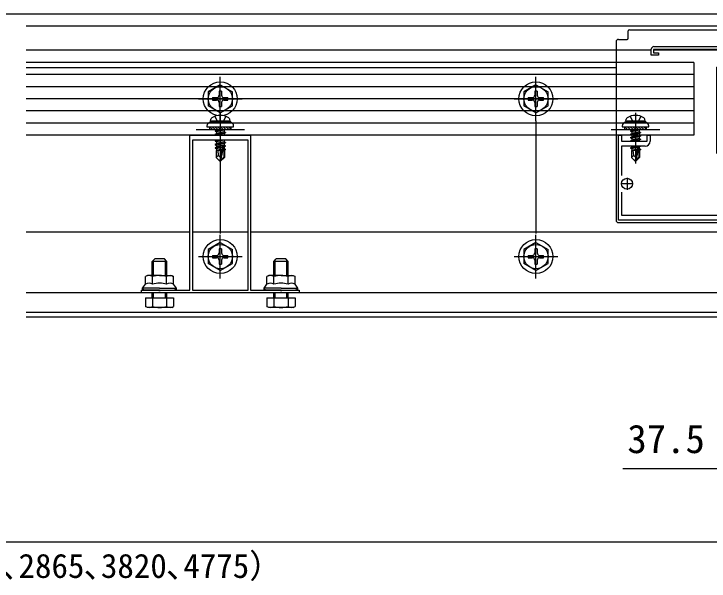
# Model space of a CAD drawing. Units: millimetres, scale not verified. Extents: x -700 to 700, y -1044 to 1038.
# Drawn here: x 22.2 to 308.5, y 43.4 to 277.1 of the extents above; entities that cross this region are included whole.
import ezdxf
from ezdxf.enums import TextEntityAlignment as Align

# ---------------------------------------------------------------- set-up
doc = ezdxf.new("R2010")
doc.units = ezdxf.units.MM
doc.header["$LTSCALE"] = 6
for name, color, linetype in [('0-2_YKK_11', 7, 'Continuous'), ('0-4_YKK_12', 2, 'Continuous'), ('0-5_YKK_13', 4, 'Continuous'), ('0-6_YKK_D', 6, 'Continuous')]:
    doc.layers.add(name, color=color, linetype=linetype)
doc.styles.add('ＭＳ ゴシック', font='')
doc.styles.get('ＭＳ ゴシック').set_extended_font_data('MS Gothic')

msp = doc.modelspace()

# ---------------------------------------------------------------- linework, layer by layer
at = {"layer": '0-2_YKK_11'}
for p, q in [((274.7, 209.603), (274.7, 204.603)), ((277.2, 207.103), (272.2, 207.103))]:
    msp.add_line(p, q, dxfattribs=at)
for points in [[(285.7, 263.603), (324.7, 263.603), (324.7, 259.803), (322.5, 259.803), (322.5, 258.903), (312.9, 254.403), (312.9, 228.003), (315.5, 228.003), (315.5, 226.196), (318.565, 225.388), (318.335, 224.518), (314.6, 225.503), (314.6, 227.103), (312.9, 227.103), (312.9, 220.8), (312.955, 220.628)], [(311.795, 219.493), (311.7, 219.712), (311.7, 255.166), (321.3, 259.666), (321.3, 261.003), (323.5, 261.003), (323.5, 262.403), (285.6, 262.403), (285.6, 261.003), (287.7, 261.003), (287.7, 260.103), (284.7, 260.103), (284.7, 262.603)], [(323.2, 192.103), (271.2, 192.103), (271.2, 227.103), (272.4, 227.103), (272.4, 224.603), (283, 224.603), (283, 227.103), (284.2, 227.103), (284.2, 224.603)], [(282.2, 222.603), (272.4, 222.603), (272.4, 210.501)], [(272.4, 203.704), (272.4, 194.103), (322.372, 194.103), (323.2, 194.931), (323.2, 204.043)]]:
    msp.add_lwpolyline(points, dxfattribs=at)
for points in [[(139.7, 162.103), (74.7, 162.103), (74.7, 163.303), (81.742, 163.303), (81.925, 163.183), (82.475, 163.183), (82.658, 163.303), (94.7, 163.303), (94.7, 227.103), (106.742, 227.103), (106.925, 226.983), (107.475, 226.983), (107.658, 227.103), (119.7, 227.103), (119.7, 163.303), (131.742, 163.303), (131.925, 163.183), (132.475, 163.183), (132.658, 163.303), (139.7, 163.303)], [(95.7, 225.103), (95.7, 163.303), (118.7, 163.303), (118.7, 225.103)]]:
    msp.add_lwpolyline(points, close=True, dxfattribs=at)
for centre, radius, start, end in [((285.7, 262.603), 1, 90.00001, 179.99999), ((282.2, 224.603), 2, 270.00001, 359.99999)]:
    msp.add_arc(centre, radius, start, end, dxfattribs=at)
at = {"layer": '0-4_YKK_12'}
for p, q in [((-690.694, 277.103), (394.7, 277.103)), ((318.7, 272.103), (27.2, 272.103)), ((284.7, 262.103), (27.2, 262.103)), ((318.7, 262.103), (285.6, 262.103)), ((270.2, 254.903), (27.2, 254.903)), ((270.2, 232.103), (27.2, 232.103)), ((94.7, 187.103), (27.2, 187.103)), ((118.7, 187.103), (95.7, 187.103)), ((319.7, 187.103), (119.7, 187.103)), ((319.7, 162.103), (27.2, 162.103)), ((319.7, 154.103), (27.2, 154.103)), ((319.7, 152.103), (27.2, 152.103))]:
    msp.add_line(p, q, dxfattribs=at)
at = {"layer": '0-5_YKK_13'}
for p, q in [((275.2, 267.103), (275.2, 270.103)), ((271.2, 266.603), (274.7, 266.603)), ((270.2, 265.603), (270.2, 227.103)), ((302.2, 257.103), (27.2, 257.103)), ((302.2, 252.103), (27.2, 252.103)), ((107.2, 233.103), (107.2, 251.103)), ((237.2, 233.103), (237.2, 251.103)), ((302.2, 247.103), (27.2, 247.103)), ((107.2, 247.853), (102.2, 244.966)), ((107.2, 247.853), (112.2, 244.966)), ((237.2, 247.853), (232.2, 244.966)), ((237.2, 247.853), (242.2, 244.966)), ((102.2, 244.966), (102.2, 239.24)), ((106.7, 245.253), (106.7, 243.603)), ((107.7, 245.253), (106.7, 245.253)), ((107.7, 245.253), (107.7, 243.603)), ((112.2, 239.24), (112.2, 244.966)), ((232.2, 244.966), (232.2, 239.24)), ((236.7, 245.253), (236.7, 243.603)), ((237.7, 245.253), (236.7, 245.253)), ((237.7, 245.253), (237.7, 243.603)), ((242.2, 239.24), (242.2, 244.966)), ((302.2, 242.103), (27.2, 242.103)), ((98.2, 242.103), (116.2, 242.103)), ((104.05, 242.603), (105.7, 242.603)), ((104.05, 242.603), (104.05, 241.603)), ((104.05, 241.603), (105.7, 241.603)), ((106.7, 240.603), (106.7, 238.953)), ((107.7, 240.603), (107.7, 238.953)), ((108.7, 242.603), (110.35, 242.603)), ((108.7, 241.603), (110.35, 241.603)), ((110.35, 241.603), (110.35, 242.603)), ((228.2, 242.103), (246.2, 242.103)), ((234.05, 242.603), (235.7, 242.603)), ((234.05, 242.603), (234.05, 241.603)), ((234.05, 241.603), (235.7, 241.603)), ((236.7, 240.603), (236.7, 238.953)), ((237.7, 240.603), (237.7, 238.953)), ((238.7, 242.603), (240.35, 242.603)), ((238.7, 241.603), (240.35, 241.603)), ((240.35, 241.603), (240.35, 242.603)), ((107.2, 236.353), (102.2, 239.24)), ((106.7, 238.953), (107.7, 238.953)), ((107.2, 236.353), (112.2, 239.24)), ((237.2, 236.353), (232.2, 239.24)), ((236.7, 238.953), (237.7, 238.953)), ((237.2, 236.353), (242.2, 239.24)), ((302.2, 237.103), (27.2, 237.103)), ((107.2, 236.303), (107.2, 215.403)), ((278.2, 236.303), (278.2, 215.403)), ((302.2, 232.103), (27.2, 232.103)), ((103.2, 232.903), (103.341, 233.705)), ((111.2, 232.903), (103.2, 232.903)), ((103.2, 232.903), (103.288, 232.403)), ((111.2, 232.403), (103.2, 232.403)), ((111.112, 232.403), (103.288, 232.403)), ((111.2, 232.903), (111.059, 233.705)), ((111.2, 232.903), (111.112, 232.403)), ((274.2, 232.903), (274.341, 233.705)), ((282.2, 232.903), (274.2, 232.903)), ((274.2, 232.903), (274.288, 232.403)), ((282.2, 232.403), (274.2, 232.403)), ((282.112, 232.403), (274.288, 232.403)), ((282.2, 232.903), (282.059, 233.705)), ((282.2, 232.903), (282.112, 232.403)), ((97.2, 229.403), (117.2, 229.403)), ((101.7, 230.903), (101.7, 230.603)), ((102.7, 230.603), (102.7, 229.403)), ((102.7, 229.5), (102.797, 229.403)), ((102.72, 230.603), (103.92, 229.403)), ((103.842, 230.603), (105.042, 229.403)), ((104.965, 230.603), (106.165, 229.403)), ((108.4, 229.403), (105.1, 228.853)), ((105.1, 228.953), (107.8, 229.403)), ((105.1, 228.953), (105.65, 229.27)), ((106.237, 229.403), (105.65, 229.27)), ((105.65, 229.403), (105.65, 229.27)), ((106.087, 230.603), (107.287, 229.403)), ((107.21, 230.603), (108.41, 229.403)), ((108.332, 230.603), (109.532, 229.403)), ((108.75, 229.235), (108.75, 228.57)), ((109.455, 230.603), (110.655, 229.403)), ((110.577, 230.603), (111.7, 229.48)), ((268.2, 229.403), (288.2, 229.403)), ((272.7, 230.903), (272.7, 230.603)), ((273.7, 230.603), (273.7, 229.403)), ((273.7, 229.5), (273.797, 229.403)), ((273.72, 230.603), (274.92, 229.403)), ((274.842, 230.603), (276.042, 229.403)), ((275.965, 230.603), (277.165, 229.403)), ((279.4, 229.403), (276.1, 228.853)), ((276.1, 228.953), (278.8, 229.403)), ((276.1, 228.953), (276.65, 229.27)), ((277.237, 229.403), (276.65, 229.27)), ((276.65, 229.403), (276.65, 229.27)), ((277.087, 230.603), (278.287, 229.403)), ((278.21, 230.603), (279.41, 229.403)), ((279.332, 230.603), (280.532, 229.403)), ((279.75, 229.235), (279.75, 228.57)), ((280.455, 230.603), (281.655, 229.403)), ((281.577, 230.603), (282.7, 229.48)), ((105.1, 228.953), (105.1, 228.853)), ((105.1, 228.853), (105.65, 228.535)), ((105.1, 227.553), (109.3, 228.253)), ((109.3, 228.153), (105.1, 227.453)), ((105.1, 227.553), (105.65, 227.87)), ((105.1, 227.553), (105.1, 227.453)), ((105.1, 227.453), (105.65, 227.135)), ((108.75, 228.57), (105.65, 227.87)), ((105.65, 228.535), (105.65, 227.87)), ((105.65, 227.135), (105.65, 227.103)), ((107.376, 226.86), (107.145, 226.808)), ((109.3, 228.253), (108.75, 228.57)), ((108.75, 227.835), (108.75, 227.17)), ((109.3, 228.253), (109.3, 228.153)), ((270.2, 227.103), (270.2, 192.103)), ((276.1, 228.953), (276.1, 228.853)), ((276.1, 228.853), (276.65, 228.535)), ((276.1, 227.553), (280.3, 228.253)), ((280.3, 228.153), (276.1, 227.453)), ((276.1, 227.553), (276.65, 227.87)), ((276.1, 227.553), (276.1, 227.453)), ((276.1, 227.453), (276.65, 227.135)), ((276.1, 226.153), (280.3, 226.853)), ((280.3, 226.753), (276.1, 226.053)), ((276.1, 226.153), (276.65, 226.47)), ((279.75, 228.57), (276.65, 227.87)), ((276.65, 228.535), (276.65, 227.87)), ((279.75, 227.17), (276.65, 226.47)), ((276.65, 227.135), (276.65, 226.47)), ((280.3, 228.253), (279.75, 228.57)), ((279.75, 227.835), (279.75, 227.17)), ((280.3, 226.853), (279.75, 227.17)), ((279.75, 226.435), (279.75, 225.77)), ((280.3, 228.253), (280.3, 228.153)), ((280.3, 226.853), (280.3, 226.753)), ((107.8, 225.103), (105.1, 224.653)), ((105.1, 224.753), (107.2, 225.103)), ((105.1, 224.753), (105.65, 225.07)), ((105.1, 224.753), (105.1, 224.653)), ((105.1, 224.653), (105.65, 224.335)), ((105.1, 223.353), (109.3, 224.053)), ((109.3, 223.953), (105.1, 223.253)), ((105.1, 223.353), (105.65, 223.67)), ((105.1, 223.353), (105.1, 223.253)), ((105.794, 225.103), (105.65, 225.07)), ((105.65, 225.103), (105.65, 225.07)), ((108.75, 224.37), (105.65, 223.67)), ((105.65, 224.335), (105.65, 223.67)), ((108.75, 225.035), (108.75, 224.37)), ((109.3, 224.053), (108.75, 224.37)), ((108.75, 223.635), (108.75, 222.97)), ((109.3, 224.053), (109.3, 223.953)), ((276.1, 226.153), (276.1, 226.053)), ((276.1, 226.053), (276.65, 225.735)), ((276.1, 224.753), (280.3, 225.453)), ((280.3, 225.353), (276.1, 224.653)), ((276.1, 224.753), (276.65, 225.07)), ((276.1, 224.753), (276.1, 224.653)), ((276.1, 224.653), (276.187, 224.603)), ((279.75, 225.77), (276.65, 225.07)), ((276.65, 225.735), (276.65, 225.07)), ((280.3, 225.453), (279.75, 225.77)), ((279.75, 225.035), (279.75, 224.603)), ((280.3, 225.453), (280.3, 225.353)), ((105.1, 223.253), (105.65, 222.935)), ((105.1, 221.953), (108.126, 222.457)), ((108.098, 222.352), (105.1, 221.853)), ((105.1, 221.953), (105.65, 222.27)), ((105.1, 221.953), (105.1, 221.853)), ((105.1, 221.853), (105.65, 221.535)), ((105.5, 220.803), (105.65, 220.87)), ((105.5, 220.803), (105.5, 217.953)), ((107.776, 220.803), (105.5, 220.803)), ((108.75, 222.97), (105.65, 222.27)), ((105.65, 222.935), (105.65, 222.27)), ((108.04, 222.075), (105.65, 221.535)), ((105.65, 221.535), (105.65, 220.87)), ((107.895, 221.377), (105.65, 220.87)), ((107.835, 221.086), (106.117, 220.803)), ((108.11, 222.41), (107.2, 218.024)), ((108.532, 222.525), (107.35, 216.827)), ((107.78, 220.819), (107.696, 220.803)), ((108.532, 222.525), (109.3, 222.653)), ((109.3, 222.553), (108.587, 222.434)), ((108.75, 221.57), (108.597, 221.536)), ((108.6, 222.354), (108.6, 218.077)), ((109.2, 221.311), (108.6, 221.212)), ((109.2, 221.095), (108.6, 220.978)), ((108.9, 220.803), (108.6, 220.803)), ((109.3, 222.653), (108.75, 222.97)), ((108.75, 222.235), (108.75, 221.57)), ((109.2, 221.311), (108.75, 221.57)), ((109.2, 221.095), (108.9, 220.922)), ((108.9, 220.922), (108.9, 217.953)), ((109.2, 221.311), (109.2, 221.095)), ((109.3, 222.653), (109.3, 222.553)), ((276.1, 221.953), (279.126, 222.457)), ((279.098, 222.353), (276.1, 221.853)), ((276.1, 221.953), (276.65, 222.27)), ((276.1, 221.953), (276.1, 221.853)), ((276.1, 221.853), (276.65, 221.535)), ((276.5, 220.803), (276.65, 220.87)), ((276.5, 220.803), (276.5, 217.953)), ((278.776, 220.803), (276.5, 220.803)), ((278.122, 222.603), (276.65, 222.27)), ((276.65, 222.603), (276.65, 222.27)), ((279.04, 222.075), (276.65, 221.535)), ((276.65, 221.535), (276.65, 220.87)), ((278.895, 221.378), (276.65, 220.87)), ((278.835, 221.086), (277.117, 220.803)), ((279.11, 222.41), (278.2, 218.024)), ((279.532, 222.525), (278.35, 216.827)), ((278.78, 220.819), (278.696, 220.803)), ((279.532, 222.525), (280, 222.603)), ((280.3, 222.553), (279.587, 222.434)), ((279.75, 221.57), (279.597, 221.536)), ((279.6, 222.355), (279.6, 218.077)), ((280.2, 221.311), (279.6, 221.212)), ((280.2, 221.095), (279.6, 220.979)), ((279.9, 220.803), (279.6, 220.803)), ((279.75, 222.235), (279.75, 221.57)), ((280.2, 221.311), (279.75, 221.57)), ((280.2, 221.095), (279.9, 220.922)), ((279.9, 220.922), (279.9, 217.953)), ((280.2, 221.311), (280.2, 221.095)), ((280.3, 222.603), (280.3, 222.553)), ((106.457, 218.756), (105.5, 217.953)), ((107.05, 216.403), (105.5, 217.953)), ((107.2, 218.024), (107.05, 216.403)), ((107.2, 218.024), (107.2, 216.403)), ((108.6, 218.077), (107.35, 216.827)), ((107.35, 216.403), (108.9, 217.953)), ((108.6, 218.077), (108.9, 217.953)), ((277.457, 218.756), (276.5, 217.953)), ((278.05, 216.403), (276.5, 217.953)), ((278.2, 218.024), (278.05, 216.403)), ((278.2, 218.024), (278.2, 216.403)), ((279.6, 218.077), (278.35, 216.827)), ((278.35, 216.403), (279.9, 217.953)), ((279.6, 218.077), (279.9, 217.953)), ((107.05, 216.403), (107.35, 216.403)), ((107.35, 216.827), (107.35, 216.403)), ((278.05, 216.403), (278.35, 216.403)), ((278.35, 216.827), (278.35, 216.403)), ((271.2, 191.103), (324.7, 191.103)), ((107.2, 168.103), (107.2, 186.103)), ((237.2, 168.103), (237.2, 186.103)), ((107.2, 182.853), (102.2, 179.966)), ((107.2, 182.853), (112.2, 179.966)), ((237.2, 182.853), (232.2, 179.966)), ((237.2, 182.853), (242.2, 179.966)), ((102.2, 179.966), (102.2, 174.24)), ((104.05, 177.603), (105.7, 177.603)), ((104.05, 177.603), (104.05, 176.603)), ((106.7, 180.253), (106.7, 178.603)), ((107.7, 180.253), (106.7, 180.253)), ((107.7, 180.253), (107.7, 178.603)), ((108.7, 177.603), (110.35, 177.603)), ((110.35, 176.603), (110.35, 177.603)), ((112.2, 174.24), (112.2, 179.966)), ((232.2, 179.966), (232.2, 174.24)), ((234.05, 177.603), (235.7, 177.603)), ((234.05, 177.603), (234.05, 176.603)), ((236.7, 180.253), (236.7, 178.603)), ((237.7, 180.253), (236.7, 180.253)), ((237.7, 180.253), (237.7, 178.603)), ((238.7, 177.603), (240.35, 177.603)), ((240.35, 176.603), (240.35, 177.603)), ((242.2, 174.24), (242.2, 179.966)), ((85.2, 175.103), (79.2, 175.103)), ((79.74, 169.303), (79.74, 175.643)), ((84.66, 169.303), (84.66, 175.643)), ((98.2, 177.103), (116.2, 177.103)), ((104.05, 176.603), (105.7, 176.603)), ((106.7, 175.603), (106.7, 173.953)), ((107.7, 175.603), (107.7, 173.953)), ((108.7, 176.603), (110.35, 176.603)), ((135.2, 175.103), (129.2, 175.103)), ((129.74, 169.303), (129.74, 175.643)), ((134.66, 169.303), (134.66, 175.643)), ((228.2, 177.103), (246.2, 177.103)), ((234.05, 176.603), (235.7, 176.603)), ((236.7, 175.603), (236.7, 173.953)), ((237.7, 175.603), (237.7, 173.953)), ((238.7, 176.603), (240.35, 176.603)), ((107.2, 171.353), (102.2, 174.24)), ((106.7, 173.953), (107.7, 173.953)), ((107.2, 171.353), (112.2, 174.24)), ((237.2, 171.353), (232.2, 174.24)), ((236.7, 173.953), (237.7, 173.953)), ((237.2, 171.353), (242.2, 174.24)), ((77.2, 169.303), (76.426, 168.856)), ((82.2, 169.303), (77.2, 169.303)), ((82.2, 169.303), (87.2, 169.303)), ((87.2, 169.303), (87.974, 168.856)), ((127.2, 169.303), (126.426, 168.856)), ((132.2, 169.303), (127.2, 169.303)), ((132.2, 169.303), (137.2, 169.303)), ((137.2, 169.303), (137.974, 168.856)), ((76.426, 165.703), (76.426, 168.856)), ((79.313, 165.703), (79.313, 168.856)), ((85.087, 165.703), (85.087, 168.856)), ((87.974, 165.703), (87.974, 168.856)), ((126.426, 165.703), (126.426, 168.856)), ((129.313, 165.703), (129.313, 168.856)), ((135.087, 165.703), (135.087, 168.856)), ((137.974, 165.703), (137.974, 168.856)), ((75.2, 163.303), (75.2, 164.103)), ((82.2, 163.303), (75.2, 163.303)), ((82.2, 163.303), (89.2, 163.303)), ((89.2, 163.303), (89.2, 164.103)), ((125.2, 163.303), (125.2, 164.103)), ((132.2, 163.303), (125.2, 163.303)), ((132.2, 163.303), (139.2, 163.303)), ((139.2, 163.303), (139.2, 164.103)), ((79.2, 160.103), (79.2, 162.103)), ((79.74, 160.103), (79.74, 162.103)), ((84.66, 160.103), (84.66, 162.103)), ((85.2, 160.103), (85.2, 162.103)), ((129.2, 160.103), (129.2, 162.103)), ((129.74, 160.103), (129.74, 162.103)), ((134.66, 160.103), (134.66, 162.103)), ((135.2, 160.103), (135.2, 162.103)), ((76.426, 160.103), (76.426, 156.549)), ((79.313, 160.103), (79.313, 156.549)), ((85.087, 160.103), (85.087, 156.549)), ((126.426, 160.103), (126.426, 156.549)), ((129.313, 160.103), (129.313, 156.549)), ((135.087, 160.103), (135.087, 156.549)), ((77.2, 156.103), (76.426, 156.549)), ((87.2, 156.103), (77.2, 156.103)), ((87.2, 156.103), (87.974, 156.549)), ((127.2, 156.103), (126.426, 156.549)), ((137.2, 156.103), (127.2, 156.103)), ((137.2, 156.103), (137.974, 156.549))]:
    msp.add_line(p, q, dxfattribs=at)
for points in [[(275.7, 270.603), (318.7, 270.603), (320.2, 270.603)], [(302.2, 257.103), (302.2, 227.103), (27.2, 227.103)], [(104.942, 234.898), (106.055, 232.666), (107.2, 232.057)], [(109.458, 234.898), (108.345, 232.666), (107.2, 232.057)], [(275.942, 234.898), (277.055, 232.666), (278.2, 232.057)], [(280.458, 234.898), (279.345, 232.666), (278.2, 232.057)], [(101.7, 230.603), (112.7, 230.603), (112.7, 230.903)], [(102.7, 229.403), (111.7, 229.403), (111.7, 230.603)], [(109.04, 229.403), (108.75, 229.235), (105.65, 228.535)], [(272.7, 230.603), (283.7, 230.603), (283.7, 230.903)], [(273.7, 229.403), (282.7, 229.403), (282.7, 230.603)], [(280.04, 229.403), (279.75, 229.235), (276.65, 228.535)], [(109.3, 228.153), (108.75, 227.835), (105.65, 227.135)], [(108.867, 227.103), (108.75, 227.17), (108.451, 227.103)], [(280.3, 228.153), (279.75, 227.835), (276.65, 227.135)], [(280.3, 226.753), (279.75, 226.435), (276.65, 225.735)], [(108.867, 225.103), (108.75, 225.035), (105.65, 224.335)], [(109.3, 223.953), (108.75, 223.635), (105.65, 222.935)], [(280.3, 225.353), (279.75, 225.035), (277.835, 224.603)], [(107.2, 218.024), (106.457, 218.756), (106.3, 220.803)], [(109.3, 222.553), (108.75, 222.235), (108.6, 222.201)], [(278.2, 218.024), (277.457, 218.756), (277.3, 220.803)], [(280.3, 222.553), (279.75, 222.235), (279.6, 222.202)], [(79.2, 169.303), (79.2, 175.103), (80.2, 176.103)], [(85.2, 169.303), (85.2, 175.103), (84.2, 176.103), (80.2, 176.103)], [(129.2, 169.303), (129.2, 175.103), (130.2, 176.103)], [(135.2, 169.303), (135.2, 175.103), (134.2, 176.103), (130.2, 176.103)], [(82.2, 164.103), (75.2, 164.103), (76.426, 165.703)], [(82.2, 164.103), (89.2, 164.103), (87.974, 165.703)], [(132.2, 164.103), (125.2, 164.103), (126.426, 165.703)], [(132.2, 164.103), (139.2, 164.103), (137.974, 165.703)], [(76.426, 160.103), (87.974, 160.103), (87.974, 156.549)], [(126.426, 160.103), (137.974, 160.103), (137.974, 156.549)]]:
    msp.add_lwpolyline(points, dxfattribs=at)
for centre, radius in [((107.2, 242.103), 7), ((237.2, 242.103), 7), ((107.2, 242.103), 5), ((237.2, 242.103), 5), ((274.7, 207.103), 2.25), ((274.7, 207.103), 2.25), ((107.2, 177.103), 7), ((237.2, 177.103), 7), ((107.2, 177.103), 5), ((237.2, 177.103), 5)]:
    msp.add_circle(centre, radius, dxfattribs=at)
for centre, radius, start, end in [((275.7, 270.103), 0.5, 90, 180), ((271.2, 265.603), 1, 90, 180), ((274.7, 267.103), 0.5, 270, 0), ((105.7, 243.603), 1, 270, 0), ((108.7, 243.603), 1, 180, 270), ((235.7, 243.603), 1, 270, 0), ((238.7, 243.603), 1, 180, 270), ((105.7, 240.603), 1, 0, 90), ((108.7, 240.603), 1, 90, 180), ((235.7, 240.603), 1, 0, 90), ((238.7, 240.603), 1, 90, 180), ((107.2, 228.803), 6.5, 57.94412, 122.05588), ((278.2, 228.803), 6.5, 57.94412, 122.05588), ((103.2, 230.903), 1.5, 90, 180), ((104.228, 233.549), 0.9, 122.05588, 170), ((110.172, 233.549), 0.9, 10, 57.94412), ((111.2, 230.903), 1.5, 0, 90), ((274.2, 230.903), 1.5, 90, 180), ((275.228, 233.549), 0.9, 122.05588, 170), ((281.172, 233.549), 0.9, 10, 57.94412), ((282.2, 230.903), 1.5, 0, 90), ((108.352, 222.354), 0.248, 0, 167.19096), ((279.352, 222.355), 0.248, 0, 167.19096), ((271.2, 192.103), 1, 180, 270), ((105.7, 178.603), 1, 270, 0), ((108.7, 178.603), 1, 180, 270), ((235.7, 178.603), 1, 270, 0), ((238.7, 178.603), 1, 180, 270), ((105.7, 175.603), 1, 0, 90), ((108.7, 175.603), 1, 90, 180), ((235.7, 175.603), 1, 0, 90), ((238.7, 175.603), 1, 90, 180), ((77.87, 166.747), 2.556, 55.61575, 124.38425), ((82.2, 159.749), 9.553, 90, 107.58795), ((82.2, 159.749), 9.553, 72.41205, 90), ((86.53, 166.747), 2.556, 55.61575, 124.38425), ((127.87, 166.747), 2.556, 55.61575, 124.38425), ((132.2, 159.749), 9.553, 90, 107.58795), ((132.2, 159.749), 9.553, 72.41205, 90), ((136.53, 166.747), 2.556, 55.61575, 124.38425), ((77.87, 163.594), 2.556, 55.61575, 124.38425), ((82.2, 156.596), 9.553, 90, 107.58795), ((82.2, 156.596), 9.553, 72.41205, 90), ((86.53, 163.594), 2.556, 55.61575, 124.38425), ((127.87, 163.594), 2.556, 55.61575, 124.38425), ((132.2, 156.596), 9.553, 90, 107.58795), ((132.2, 156.596), 9.553, 72.41205, 90), ((136.53, 163.594), 2.556, 55.61575, 124.38425), ((77.87, 158.659), 2.556, 235.61575, 304.38425), ((82.2, 165.656), 9.553, 252.41205, 287.58795), ((86.53, 158.659), 2.556, 235.61575, 304.38425), ((127.87, 158.659), 2.556, 235.61575, 304.38425), ((132.2, 165.656), 9.553, 252.41205, 287.58795), ((136.53, 158.659), 2.556, 235.61575, 304.38425)]:
    msp.add_arc(centre, radius, start, end, dxfattribs=at)
for centre, start_param, end_param in [((76.7, 164.103), 3.1415927, 4.712389), ((87.7, 164.103), 4.712389, 6.2831853), ((126.7, 164.103), 3.1415927, 4.712389), ((137.7, 164.103), 4.712389, 6.2831853)]:
    msp.add_ellipse(centre, major_axis=(1.5, 0), ratio=0.533333, start_param=start_param, end_param=end_param, dxfattribs=at)
at = {"layer": '0-6_YKK_D'}
for p, q in [((107.2, 233.103), (107.2, 186.603)), ((237.2, 233.103), (237.2, 186.603)), ((-468.8, 59.603), (343.2, 59.603))]:
    msp.add_line(p, q, dxfattribs=at)
msp.add_lwpolyline([(357.2, 89.603), (319.7, 89.603), (273.027, 89.603)], dxfattribs=at)

# ---------------------------------------------------------------- texts
at = {"layer": '0-6_YKK_D', "style": 'ＭＳ ゴシック'}
for s, height, p in [('37.5', 11.73, (274.845, 92.603)), ('（関東間：1820､2730､3640､4550､MM：2000､3000､4000､5000､九州・四国間：1910､2865､3820､4775）', 9.971, (-471.65, 41.685))]:
    msp.add_text(s, height=height, dxfattribs=at).set_placement(p, align=Align.BOTTOM_LEFT)

doc.saveas('drawing.dxf')
